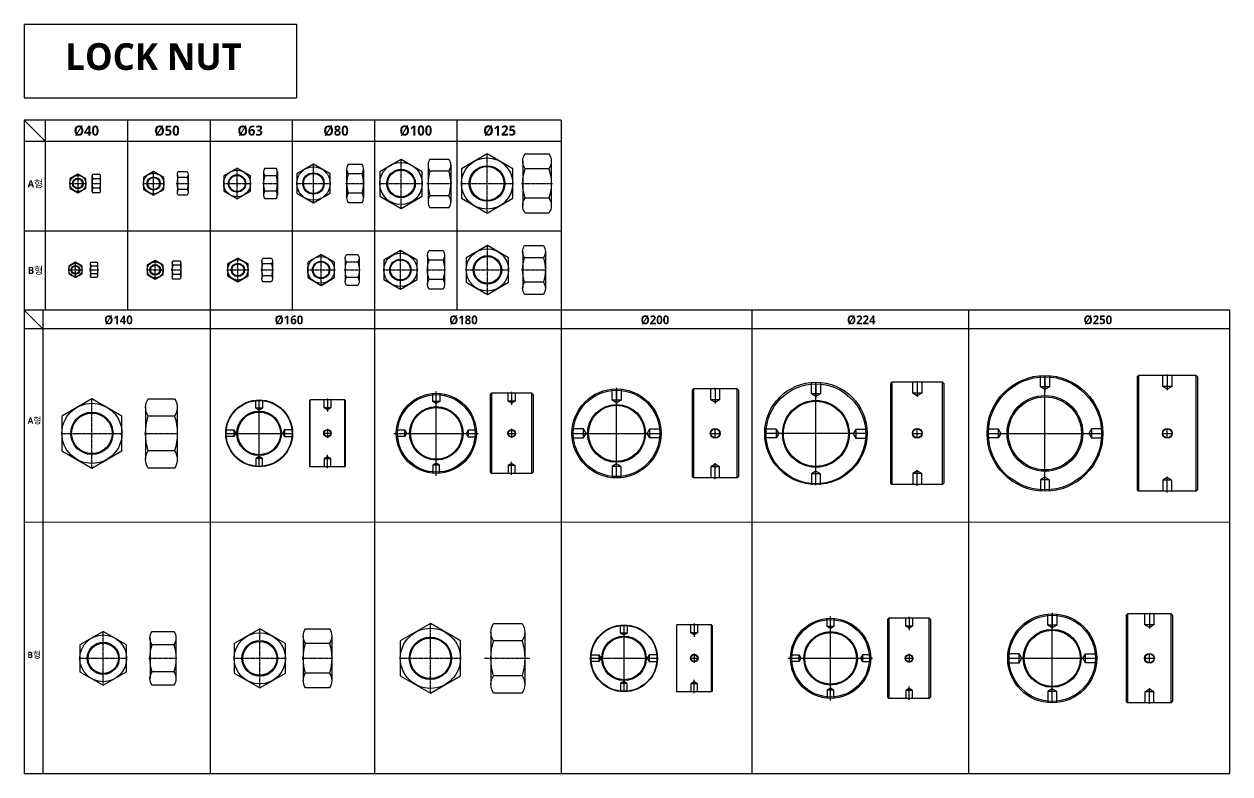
# Model space of a CAD drawing. Header units: millimetres. Extents: x 0 to 7164, y 0 to 8892.
# Drawn here: x 0 to 2706, y 0 to 1684 of the extents above; entities that cross this region are included whole.
import ezdxf

# ---------------------------------------------------------------- set-up
doc = ezdxf.new("R2010")
doc.units = ezdxf.units.MM
doc.linetypes.add('CENTERX2', pattern=[4, 2.5, -0.5, 0.5, -0.5])
for name, color, linetype in [('CEN', 1, 'CENTERX2'), ('ML', 3, 'Continuous'), ('외형선', 140, 'Continuous')]:
    doc.layers.add(name, color=color, linetype=linetype)
doc.styles.add('H', font='txt.shx')
doc.styles.add('문자', font='romans.shx')

msp = doc.modelspace()

# ---------------------------------------------------------------- linework, layer by layer
for p, q in [((1205.1, 1468.1), (0, 1468.1)), ((0, 1468.1), (0, 1041.4)), ((48.2, 1419.9), (0, 1468.1)), ((48.2, 1041.4), (48.2, 1468.1)), ((232.8, 1041.4), (232.8, 1468.1)), ((417.3, 1468.1), (417.3, 1041.4)), ((601.8, 1468.1), (601.8, 1041.4)), ((786.3, 1468.1), (786.3, 1041.4)), ((970.9, 1468.1), (970.9, 1041.4)), ((1205.1, 1468.1), (1205.1, 1041.5)), ((1205.1, 1419.9), (0, 1419.9)), ((910.9, 1380.6), (953.5, 1380.6)), ((540.1, 1360.4), (565.7, 1360.4)), ((723.9, 1358.2), (723.9, 1293.3)), ((727.3, 1369), (758.6, 1369)), ((761.9, 1358.2), (761.9, 1293.3)), ((906.7, 1366.9), (906.7, 1284.6)), ((953.5, 1353.2), (910.9, 1353.2)), ((957.7, 1366.9), (957.7, 1284.6)), ((1119.1, 1375.5), (1119.1, 1276)), ((1178, 1358.9), (1124.3, 1358.9)), ((1183.1, 1375.5), (1183.1, 1276)), ((152.6, 1343.7), (154.2, 1346.5)), ((152.6, 1307.7), (152.6, 1343.7)), ((154.2, 1346.5), (170, 1346.5)), ((170, 1336.1), (154.2, 1336.1)), ((171.6, 1343.7), (170, 1346.5)), ((171.6, 1307.7), (171.6, 1343.7)), ((344.1, 1345.7), (344.1, 1305.8)), ((366, 1339), (346.1, 1339)), ((368.1, 1345.7), (368.1, 1305.8)), ((537.4, 1351.7), (537.4, 1299.8)), ((565.7, 1343.1), (540.1, 1343.1)), ((568.4, 1351.7), (568.4, 1299.8)), ((758.6, 1347.4), (727.3, 1347.4)), ((154.2, 1305), (152.6, 1307.7)), ((170, 1315.4), (154.2, 1315.4)), ((170, 1305), (154.2, 1305)), ((170, 1305), (171.6, 1307.7)), ((366, 1312.5), (346.1, 1312.5)), ((565.7, 1308.4), (540.1, 1308.4)), ((758.6, 1304.1), (727.3, 1304.1)), ((565.7, 1291.1), (540.1, 1291.1)), ((758.6, 1282.4), (727.3, 1282.4)), ((953.5, 1298.3), (910.9, 1298.3)), ((1178, 1292.6), (1124.3, 1292.6)), ((953.5, 1270.9), (910.9, 1270.9)), ((1205.1, 1218.9), (0, 1218.9)), ((905.6, 1164.2), (905.6, 1099.2)), ((943.6, 1164.2), (943.6, 1099.2)), ((1119, 1172.8), (1119, 1090.6)), ((1170, 1172.8), (1170, 1090.6)), ((149, 1144.7), (149, 1118.7)), ((163.7, 1140.4), (150.3, 1140.4)), ((165, 1144.7), (165, 1118.7)), ((332.6, 1147.2), (332.6, 1116)), ((350, 1142), (334.2, 1142)), ((351.6, 1147.2), (351.6, 1116)), ((533.5, 1151.6), (533.5, 1111.8)), ((555.5, 1145), (535.6, 1145)), ((557.5, 1151.6), (557.5, 1111.8)), ((720.9, 1157.7), (720.9, 1105.7)), ((749.2, 1149), (723.6, 1149)), ((751.9, 1157.7), (751.9, 1105.7)), ((940.2, 1153.3), (908.9, 1153.3)), ((1165.7, 1159.1), (1123.2, 1159.1)), ((163.7, 1123), (150.3, 1123)), ((350, 1121.2), (334.2, 1121.2)), ((555.5, 1118.4), (535.6, 1118.4)), ((749.2, 1114.4), (723.6, 1114.4)), ((940.2, 1110), (908.9, 1110)), ((1165.7, 1104.3), (1123.2, 1104.3)), ((1205.1, 1041.5), (0, 1041.4)), ((2706.3, 1041.5), (0, 1041.4)), ((0, 1041.4), (0, 531.3)), ((0, 1041.4), (0, 570.7)), ((0, 1041.4), (0, 0)), ((42, 999.4), (0, 1041.4)), ((42, 1041.4), (42, 0)), ((417.3, 1041.4), (417.3, 0)), ((786.3, 1041.4), (786.3, 0)), ((1205.1, 1041.5), (1205.1, 0.1)), ((1633.7, 1041.5), (1633.7, 0.1)), ((2119.6, 1041.5), (2119.6, 0.1)), ((2706.3, 0.2), (2706.3, 1041.5)), ((2706.3, 999.5), (0, 999.4)), ((2497.9, 891.6), (2500.9, 894.6)), ((2630.9, 894.6), (2500.9, 894.6)), ((2500.9, 894.6), (2500.9, 634.6)), ((2630.9, 894.6), (2633.9, 891.6)), ((2630.9, 634.6), (2630.9, 894.6)), ((1944.6, 876.6), (1947.6, 879.6)), ((1944.6, 876.6), (1944.6, 652.6)), ((2061.6, 879.6), (1947.6, 879.6)), ((1947.6, 879.6), (1947.6, 649.6)), ((2061.6, 879.6), (2064.6, 876.6)), ((2061.6, 649.6), (2061.6, 879.6)), ((2064.6, 876.6), (2064.6, 652.6)), ((2497.9, 891.6), (2497.9, 637.6)), ((2633.9, 891.6), (2633.9, 637.6)), ((641.9, 839.6), (640.9, 838.6)), ((641.9, 689.6), (641.9, 839.6)), ((719.9, 839.6), (641.9, 839.6)), ((719.9, 689.6), (719.9, 839.6)), ((719.9, 839.6), (720.9, 838.6)), ((1046.3, 851.6), (1049.3, 854.6)), ((1046.3, 851.6), (1046.3, 677.6)), ((1139.3, 854.6), (1049.3, 854.6)), ((1049.3, 854.6), (1049.3, 674.6)), ((1139.3, 854.6), (1142.3, 851.6)), ((1139.3, 674.6), (1139.3, 854.6)), ((1142.3, 851.6), (1142.3, 677.6)), ((1499.1, 861.6), (1502.1, 864.6)), ((1499.1, 861.6), (1499.1, 667.6)), ((1600.1, 864.6), (1502.1, 864.6)), ((1502.1, 864.6), (1502.1, 664.6)), ((1600.1, 864.6), (1603.1, 861.6)), ((1600.1, 664.6), (1600.1, 864.6)), ((1603.1, 861.6), (1603.1, 667.6)), ((272.8, 823), (272.8, 706.1)), ((343.8, 823), (343.8, 706.1)), ((640.9, 838.6), (640.9, 690.6)), ((720.9, 838.6), (720.9, 690.6)), ((337.7, 803.6), (278.8, 803.6)), ((337.7, 725.6), (278.8, 725.6)), ((641.9, 689.6), (640.9, 690.6)), ((719.9, 689.6), (641.9, 689.6)), ((719.9, 689.6), (720.9, 690.6)), ((1049.3, 674.6), (1046.3, 677.6)), ((1139.3, 674.6), (1142.3, 677.6)), ((1139.3, 674.6), (1049.3, 674.6)), ((1502.1, 664.6), (1499.1, 667.6)), ((1600.1, 664.6), (1502.1, 664.6)), ((1600.1, 664.6), (1603.1, 667.6)), ((1947.6, 649.6), (1944.6, 652.6)), ((2061.6, 649.6), (1947.6, 649.6)), ((2061.6, 649.6), (2064.6, 652.6)), ((2500.9, 634.6), (2497.9, 637.6)), ((2630.9, 634.6), (2500.9, 634.6)), ((2630.9, 634.6), (2633.9, 637.6)), ((2706.3, 565), (0, 564.8)), ((2473.8, 356.5), (2476.8, 359.5)), ((2473.8, 356.5), (2473.8, 162.5)), ((2574.8, 359.5), (2476.8, 359.5)), ((2476.8, 359.5), (2476.8, 159.5)), ((2574.8, 359.5), (2577.8, 356.5)), ((2574.8, 159.5), (2574.8, 359.5)), ((2577.8, 356.5), (2577.8, 162.5)), ((1465.1, 334.5), (1464.1, 333.5)), ((1464.1, 333.5), (1464.1, 185.5)), ((1465.1, 184.5), (1465.1, 334.5)), ((1543.1, 334.5), (1465.1, 334.5)), ((1543.1, 184.5), (1543.1, 334.5)), ((1543.1, 334.5), (1544.1, 333.5)), ((1544.1, 333.5), (1544.1, 185.5)), ((1938.2, 346.5), (1941.2, 349.5)), ((1938.2, 346.5), (1938.2, 172.5)), ((2031.2, 349.5), (1941.2, 349.5)), ((1941.2, 349.5), (1941.2, 169.5)), ((2031.2, 349.5), (2034.2, 346.5)), ((2031.2, 169.5), (2031.2, 349.5)), ((2034.2, 346.5), (2034.2, 172.5)), ((282.6, 305), (282.6, 214)), ((340.6, 305), (340.6, 214)), ((626.4, 309.3), (626.4, 209.7)), ((690.4, 309.3), (690.4, 209.7)), ((1047.6, 318), (1047.6, 201)), ((1117.6, 298.5), (1053.6, 298.5)), ((1123.6, 318), (1123.6, 201)), ((335.9, 289.8), (287.2, 289.8)), ((685.3, 292.7), (631.6, 292.7)), ((335.9, 229.2), (287.2, 229.2)), ((685.3, 226.3), (631.6, 226.3)), ((1117.6, 220.5), (1053.6, 220.5)), ((1465.1, 184.5), (1464.1, 185.5)), ((1543.1, 184.5), (1465.1, 184.5)), ((1543.1, 184.5), (1544.1, 185.5)), ((1941.2, 169.5), (1938.2, 172.5)), ((2031.2, 169.5), (1941.2, 169.5)), ((2031.2, 169.5), (2034.2, 172.5)), ((2476.8, 159.5), (2473.8, 162.5)), ((2574.8, 159.5), (2577.8, 162.5)), ((2574.8, 159.5), (2476.8, 159.5)), ((2706.3, 0.2), (0, 0))]:
    msp.add_line(p, q)
for points in [[(1096.6, 1358.9), (1039.1, 1392.1), (981.6, 1358.9), (981.6, 1292.6), (1039.1, 1259.4), (1096.6, 1292.6)], [(507.9, 1343.1), (477.9, 1360.4), (447.9, 1343.1), (447.9, 1308.4), (477.9, 1291.1), (507.9, 1308.4)], [(687, 1347.4), (649.5, 1369), (612, 1347.4), (612, 1304.1), (649.5, 1282.4), (687, 1304.1)], [(893.5, 1351.8), (846, 1379.3), (798.5, 1351.8), (798.5, 1297), (846, 1269.6), (893.5, 1297)], [(138.7, 1336.1), (120.7, 1346.5), (102.7, 1336.1), (102.7, 1315.4), (120.7, 1305), (138.7, 1315.4)], [(313.7, 1339), (290.7, 1352.3), (267.7, 1339), (267.7, 1312.5), (290.7, 1299.2), (313.7, 1312.5)], [(696.5, 1149), (666.5, 1166.3), (636.5, 1149), (636.5, 1114.4), (666.5, 1097), (696.5, 1114.4)], [(882.1, 1153.3), (844.6, 1175), (807.1, 1153.3), (807.1, 1110), (844.6, 1088.4), (882.1, 1110)], [(1087.4, 1159.1), (1039.9, 1186.5), (992.4, 1159.1), (992.4, 1104.3), (1039.9, 1076.8), (1087.4, 1104.3)], [(130.3, 1140.4), (115.3, 1149), (100.3, 1140.4), (100.3, 1123), (115.3, 1114.4), (130.3, 1123)], [(312.2, 1142.1), (294.2, 1152.5), (276.2, 1142.1), (276.2, 1121.3), (294.2, 1110.9), (312.2, 1121.3)], [(502.8, 1145), (479.8, 1158.2), (456.8, 1145), (456.8, 1118.4), (479.8, 1105.1), (502.8, 1118.4)], [(219.7, 803.6), (152.2, 842.5), (84.7, 803.6), (84.7, 725.6), (152.2, 686.6), (219.7, 725.6)], [(586.4, 292.7), (528.9, 325.9), (471.4, 292.7), (471.4, 226.3), (528.9, 193.1), (586.4, 226.3)], [(979.4, 298.5), (911.9, 337.4), (844.4, 298.5), (844.4, 220.5), (911.9, 181.6), (979.4, 220.5)], [(230.1, 289.8), (177.6, 320.1), (125.1, 289.8), (125.1, 229.2), (177.6, 198.9), (230.1, 229.2)]]:
    msp.add_lwpolyline(points, close=True)
for points in [[(1178, 1392.1, -0.309401), (1178, 1358.9, -0.154701), (1178, 1292.6, -0.309401), (1178, 1259.4), (1124.3, 1259.4, -0.309401), (1124.3, 1292.6, -0.154701), (1124.3, 1358.9, -0.309401), (1124.3, 1392.1)], [(366, 1352.3, -0.309401), (366, 1339, -0.154701), (366, 1312.5, -0.309401), (366, 1299.2), (346.1, 1299.2, -0.309401), (346.1, 1312.5, -0.154701), (346.1, 1339, -0.309401), (346.1, 1352.3)], [(749.2, 1166.3, -0.309401), (749.2, 1149, -0.154701), (749.2, 1114.4, -0.309401), (749.2, 1097), (723.6, 1097, -0.309401), (723.6, 1114.4, -0.154701), (723.6, 1149, -0.309401), (723.6, 1166.3)], [(940.2, 1175, -0.309401), (940.2, 1153.3, -0.154701), (940.2, 1110, -0.309401), (940.2, 1088.4), (908.9, 1088.4, -0.309401), (908.9, 1110, -0.154701), (908.9, 1153.3, -0.309401), (908.9, 1175)], [(1165.7, 1186.5, -0.309401), (1165.7, 1159.1, -0.154701), (1165.7, 1104.3, -0.309401), (1165.7, 1076.8), (1123.2, 1076.8, -0.309401), (1123.2, 1104.3, -0.154701), (1123.2, 1159.1, -0.309401), (1123.2, 1186.5)], [(163.7, 1149, -0.309401), (163.7, 1140.4, -0.154701), (163.7, 1123, -0.309401), (163.7, 1114.4), (150.3, 1114.4, -0.309401), (150.3, 1123, -0.154701), (150.3, 1140.4, -0.309401), (150.3, 1149)], [(350, 1152.4, -0.309401), (350, 1142, -0.154701), (350, 1121.2, -0.309401), (350, 1110.8), (334.2, 1110.8, -0.309401), (334.2, 1121.2, -0.154701), (334.2, 1142, -0.309401), (334.2, 1152.4)], [(555.5, 1158.2, -0.309401), (555.5, 1145, -0.154701), (555.5, 1118.4, -0.309401), (555.5, 1105.1), (535.6, 1105.1, -0.309401), (535.6, 1118.4, -0.154701), (535.6, 1145, -0.309401), (535.6, 1158.2)], [(337.7, 842.5, -0.309401), (337.7, 803.6, -0.154701), (337.7, 725.6, -0.309401), (337.7, 686.6), (278.8, 686.6, -0.309401), (278.8, 725.6, -0.154701), (278.8, 803.6, -0.309401), (278.8, 842.5)], [(685.3, 325.9, -0.309401), (685.3, 292.7, -0.154701), (685.3, 226.3, -0.309401), (685.3, 193.1), (631.6, 193.1, -0.309401), (631.6, 226.3, -0.154701), (631.6, 292.7, -0.309401), (631.6, 325.9)], [(1117.6, 337.4, -0.309401), (1117.6, 298.5, -0.154701), (1117.6, 220.5, -0.309401), (1117.6, 181.6), (1053.6, 181.6, -0.309401), (1053.6, 220.5, -0.154701), (1053.6, 298.5, -0.309401), (1053.6, 337.4)], [(335.9, 320.1, -0.309401), (335.9, 289.8, -0.154701), (335.9, 229.2, -0.309401), (335.9, 198.9), (287.2, 198.9, -0.309401), (287.2, 229.2, -0.154701), (287.2, 289.8, -0.309401), (287.2, 320.1)]]:
    msp.add_lwpolyline(points, format="xyb", close=True)
for centre, radius in [((1039.1, 1325.7), 57.5), ((477.9, 1325.7), 30), ((649.5, 1325.7), 37.5), ((846, 1325.7), 47.5), ((846, 1325.7), 30), ((1039.1, 1325.7), 38), ((120.7, 1325.7), 18), ((120.7, 1325.7), 10.5), ((290.7, 1325.7), 23), ((290.7, 1325.7), 13.5), ((477.9, 1325.7), 18), ((649.5, 1325.7), 22.5), ((844.6, 1131.7), 37.5), ((1039.9, 1131.7), 47.5), ((115.3, 1131.7), 15), ((115.3, 1131.7), 8.5), ((294.2, 1131.7), 18), ((294.2, 1131.7), 10.5), ((479.8, 1131.7), 23), ((479.8, 1131.7), 13.5), ((666.5, 1131.7), 30), ((666.5, 1131.7), 18), ((844.6, 1131.7), 22.5), ((1039.9, 1131.7), 30), ((2291.3, 764.6), 130), ((1777.2, 764.6), 115), ((1777.2, 763.6), 112), ((2291.3, 764.6), 127), ((527.5, 764.6), 75), ((925.2, 764.6), 90), ((925.2, 764.6), 87), ((1329.7, 764.6), 100), ((1329.7, 764.6), 97), ((2291.3, 764.6), 82), ((152.2, 764.6), 67.5), ((527.5, 764.6), 74), ((527.5, 764.6), 48), ((925.2, 764.6), 58), ((1329.7, 764.6), 63), ((1777.2, 763.6), 73), ((152.2, 764.6), 45.5), ((680.9, 765), 8.5), ((680.9, 765), 7.5), ((1094.3, 764.6), 8.5), ((1094.3, 764.6), 7.5), ((1551.1, 764.6), 11), ((1551.1, 764.6), 10), ((2004.6, 764.6), 11), ((2004.6, 764.6), 10), ((2565.9, 764.6), 11), ((2565.9, 764.6), 10), ((2307.6, 259.5), 100), ((2307.6, 259.5), 97), ((911.9, 259.5), 67.5), ((1346.5, 259.5), 75), ((1346.5, 259.5), 74), ((1810.2, 259.5), 90), ((1810.2, 259.5), 87), ((177.6, 259.5), 52.5), ((528.9, 259.5), 57.5), ((911.9, 259.5), 45.5), ((1346.5, 259.5), 48), ((1810.2, 259.5), 58), ((2307.6, 259.5), 63), ((177.6, 259.5), 34), ((528.9, 259.5), 38), ((1504.1, 259.9), 8.5), ((1504.1, 259.9), 7.5), ((1986.2, 259.5), 8.5), ((1986.2, 259.5), 7.5), ((2525.8, 259.5), 11), ((2525.8, 259.5), 10)]:
    msp.add_circle(centre, radius)
for centre, radius, start, end in [((931, 1366.9), 24.3, 145.6158, 214.3842), ((933.4, 1366.9), 24.3, 325.6158, 34.3842), ((552.7, 1351.7), 15.3, 145.6158, 214.3842), ((553, 1351.7), 15.3, 325.6158, 34.3842), ((743.1, 1358.2), 19.2, 145.6158, 214.3842), ((742.7, 1358.2), 19.2, 325.6158, 34.3842), ((997.5, 1325.7), 90.8, 162.412, 197.588), ((866.9, 1325.7), 90.8, 342.412, 17.588), ((161.8, 1341.3), 9.19, 145.591, 214.409), ((188.6, 1325.5), 36, 162.8014, 179.5998), ((162.4, 1341.3), 9.19, 325.591, 34.409), ((135.6, 1325.5), 36, 0.4002, 17.1986), ((594.7, 1325.7), 57.3, 162.412, 197.588), ((511.1, 1325.7), 57.3, 342.412, 17.588), ((795.6, 1325.7), 71.7, 162.412, 197.588), ((690.3, 1325.7), 71.7, 342.412, 17.588), ((188.6, 1326), 36, 180.4002, 197.1986), ((161.8, 1310.2), 9.19, 145.591, 214.409), ((135.6, 1326), 36, 342.8014, 359.5998), ((162.4, 1310.2), 9.19, 325.591, 34.409), ((552.7, 1299.8), 15.3, 145.6158, 214.3842), ((553, 1299.8), 15.3, 325.6158, 34.3842), ((743.1, 1293.3), 19.2, 145.6158, 214.3842), ((742.7, 1293.3), 19.2, 325.6158, 34.3842), ((931, 1284.6), 24.3, 145.6158, 214.3842), ((933.4, 1284.6), 24.3, 325.6158, 34.3842)]:
    msp.add_arc(centre, radius, start, end)
at = {"layer": 'CEN'}
for p, q in [((1039.1, 1259.4), (1039.1, 1392.1)), ((477.9, 1291.1), (477.9, 1360.4)), ((649.5, 1282.4), (649.5, 1369)), ((846, 1269.6), (846, 1379.3)), ((120.7, 1346.5), (120.7, 1305)), ((290.7, 1299.2), (290.7, 1352.3)), ((102.7, 1325.7), (138.7, 1325.7)), ((152.6, 1325.7), (171.6, 1325.7)), ((267.7, 1325.7), (313.7, 1325.7)), ((341.6, 1325.7), (370.6, 1325.7)), ((447.9, 1325.7), (507.9, 1325.7)), ((534.9, 1325.7), (570.9, 1325.7)), ((612, 1325.7), (687, 1325.7)), ((721.4, 1325.7), (764.4, 1325.7)), ((798.5, 1325.7), (893.5, 1325.7)), ((904.2, 1325.7), (960.2, 1325.7)), ((981.6, 1325.7), (1096.6, 1325.7)), ((1116.6, 1325.7), (1185.6, 1325.7)), ((666.5, 1097), (666.5, 1166.3)), ((844.6, 1088.4), (844.6, 1175)), ((1039.9, 1076.8), (1039.9, 1186.5)), ((115.3, 1114.4), (115.3, 1149)), ((294.2, 1110.9), (294.2, 1152.5)), ((479.8, 1105.1), (479.8, 1158.2)), ((100.3, 1131.7), (130.3, 1131.7)), ((146.5, 1131.7), (167.5, 1131.7)), ((276.2, 1131.7), (312.2, 1131.7)), ((330.1, 1131.6), (354.1, 1131.6)), ((456.8, 1131.7), (502.8, 1131.7)), ((531, 1131.7), (560, 1131.7)), ((636.5, 1131.7), (696.5, 1131.7)), ((718.4, 1131.7), (754.4, 1131.7)), ((807.1, 1131.7), (882.1, 1131.7)), ((903.1, 1131.7), (946.1, 1131.7)), ((992.4, 1131.7), (1087.4, 1131.7)), ((1116.5, 1131.7), (1172.5, 1131.7)), ((152.2, 686.6), (152.2, 842.5)), ((84.7, 764.6), (219.7, 764.6)), ((270.3, 764.6), (346.3, 764.6)), ((528.9, 193.1), (528.9, 325.9)), ((911.9, 181.6), (911.9, 337.4)), ((177.6, 198.9), (177.6, 320.1)), ((125.1, 259.5), (230.1, 259.5)), ((280.1, 259.5), (343.1, 259.5)), ((471.4, 259.5), (586.4, 259.5)), ((623.9, 259.5), (692.9, 259.5)), ((844.4, 259.5), (979.4, 259.5)), ((1033.3, 259.6), (1134.9, 260))]:
    msp.add_line(p, q, dxfattribs=at)
at = {"layer": 'CEN', "ltscale": 0.5}
for p, q in [((2291.3, 634.6), (2291.3, 894.6)), ((2291.3, 894.6), (2291.3, 858.6)), ((2565.9, 897.1), (2565.9, 861.1)), ((1329.7, 867.1), (1329.7, 831.1)), ((1551.1, 867.1), (1551.1, 831.1)), ((1777.2, 880.6), (1777.2, 844.6)), ((1777.2, 648.6), (1777.2, 878.6)), ((2004.6, 882.1), (2004.6, 846.1)), ((527.5, 689.6), (527.5, 839.6)), ((680.9, 842.8), (680.9, 812.8)), ((925.2, 669.6), (925.2, 859.6)), ((1094.3, 857.8), (1094.3, 827.8)), ((1329.7, 664.6), (1329.7, 864.6)), ((452.5, 764.6), (602.5, 764.6)), ((671.4, 765), (690.4, 765)), ((680.9, 775.1), (680.9, 754.8)), ((830.2, 764.6), (1020.2, 764.6)), ((1084.8, 764.6), (1103.8, 764.6)), ((1094.3, 774.7), (1094.3, 754.4)), ((1229.7, 764.6), (1429.7, 764.6)), ((1540.1, 764.6), (1562.1, 764.6)), ((1551.1, 753.6), (1551.1, 775.6)), ((1892.2, 764.6), (1662.2, 764.6)), ((1993.6, 764.6), (2015.6, 764.6)), ((2004.6, 753.6), (2004.6, 775.6)), ((2161.3, 764.6), (2421.3, 764.6)), ((2554.9, 764.6), (2576.9, 764.6)), ((2565.9, 753.6), (2565.9, 775.6)), ((680.9, 686.3), (680.9, 716.3)), ((1094.3, 671.3), (1094.3, 701.3)), ((1551.1, 662.1), (1551.1, 698.1)), ((2004.6, 647.1), (2004.6, 683.1)), ((2565.9, 632.1), (2565.9, 668.1)), ((1810.2, 164.5), (1810.2, 354.5)), ((1986.2, 352.7), (1986.2, 322.7)), ((2307.6, 362), (2307.6, 326)), ((2307.6, 159.5), (2307.6, 359.5)), ((2525.8, 362), (2525.8, 326)), ((1346.5, 184.5), (1346.5, 334.5)), ((1504.1, 337.7), (1504.1, 307.7)), ((1271.5, 259.5), (1421.5, 259.5)), ((1494.6, 259.9), (1513.6, 259.9)), ((1504.1, 270), (1504.1, 249.7)), ((1715.2, 259.5), (1905.2, 259.5)), ((1976.7, 259.5), (1995.7, 259.5)), ((1986.2, 269.6), (1986.2, 249.4)), ((2207.6, 259.5), (2407.6, 259.5)), ((2514.8, 259.5), (2536.8, 259.5)), ((2525.8, 248.5), (2525.8, 270.5)), ((1504.1, 181.3), (1504.1, 211.3)), ((1986.2, 166.3), (1986.2, 196.3)), ((2525.8, 157), (2525.8, 193))]:
    msp.add_line(p, q, dxfattribs=at)
at = {"layer": 'ML', "color": 2}
for p, q in [((2301.3, 869.2), (2281.3, 869.2)), ((2575.9, 869.6), (2555.9, 869.6)), ((1339.7, 839.1), (1319.7, 839.1)), ((1561.1, 839.6), (1541.1, 839.6)), ((1787.2, 853.1), (1767.2, 853.1)), ((2014.6, 854.6), (1994.6, 854.6)), ((534.9, 821.2), (519.9, 821.2)), ((688.4, 821.6), (673.4, 821.6)), ((932.7, 836.3), (917.7, 836.3)), ((1101.8, 836.6), (1086.8, 836.6)), ((470.9, 772.3), (470.9, 757.3)), ((584.1, 772.3), (584.1, 757.3)), ((853.5, 772.3), (853.5, 757.3)), ((996.8, 772.1), (996.8, 757.1)), ((1255.2, 754.6), (1255.2, 774.6)), ((1404.2, 754.6), (1404.2, 774.6)), ((1687.6, 773.6), (1687.6, 753.6)), ((1866.8, 773.6), (1866.8, 753.6)), ((2186.6, 774.5), (2186.6, 754.5)), ((2395.9, 774.5), (2395.9, 754.5)), ((534.9, 708), (519.9, 708)), ((688.4, 707.6), (673.4, 707.6)), ((932.6, 692.9), (917.6, 692.9)), ((1101.8, 692.6), (1086.8, 692.6)), ((1339.7, 690.1), (1319.7, 690.1)), ((1561.1, 689.6), (1541.1, 689.6)), ((1787.2, 674), (1767.2, 674)), ((2014.6, 674.6), (1994.6, 674.6)), ((2301.3, 660), (2281.3, 660)), ((2575.9, 659.6), (2555.9, 659.6)), ((1817.7, 331.2), (1802.7, 331.2)), ((1993.7, 331.5), (1978.7, 331.5)), ((2317.6, 334), (2297.6, 334)), ((2535.8, 334.5), (2515.8, 334.5)), ((1353.9, 316.1), (1338.9, 316.1)), ((1511.6, 316.5), (1496.6, 316.5)), ((1289.9, 267.2), (1289.9, 252.2)), ((1403.1, 267.2), (1403.1, 252.2)), ((1738.5, 267.2), (1738.5, 252.2)), ((1881.8, 267), (1881.8, 252)), ((2233.1, 249.5), (2233.1, 269.5)), ((2382.1, 249.5), (2382.1, 269.5)), ((1353.9, 202.9), (1338.9, 202.9)), ((1511.6, 202.5), (1496.6, 202.5)), ((1817.6, 187.8), (1802.6, 187.8)), ((1993.7, 187.5), (1978.7, 187.5)), ((2317.6, 185), (2297.6, 185)), ((2535.8, 184.5), (2515.8, 184.5))]:
    msp.add_line(p, q, dxfattribs=at)
for points in [[(2301.3, 894.2), (2301.3, 869.2), (2291.3, 863.2), (2281.3, 869.2), (2281.3, 894.2)], [(2575.9, 894.6), (2575.9, 869.6), (2565.9, 863.6), (2555.9, 869.6), (2555.9, 894.6)], [(1787.2, 878.1), (1787.2, 853.1), (1777.2, 847.1), (1767.2, 853.1), (1767.2, 878.1)], [(2014.6, 879.6), (2014.6, 854.6), (2004.6, 848.6), (1994.6, 854.6), (1994.6, 879.6)], [(534.9, 839.2), (534.9, 821.2), (527.4, 816.7), (519.9, 821.2), (519.9, 839.2)], [(688.4, 839.6), (688.4, 821.6), (680.9, 817.1), (673.4, 821.6), (673.4, 839.6)], [(932.7, 854.3), (932.7, 836.3), (925.2, 831.8), (917.7, 836.3), (917.7, 854.3)], [(1101.8, 854.6), (1101.8, 836.6), (1094.3, 832.1), (1086.8, 836.6), (1086.8, 854.6)], [(1339.7, 864.1), (1339.7, 839.1), (1329.7, 833.1), (1319.7, 839.1), (1319.7, 864.1)], [(1561.1, 864.6), (1561.1, 839.6), (1551.1, 833.6), (1541.1, 839.6), (1541.1, 864.6)], [(452.9, 772.3), (470.9, 772.3), (475.4, 764.8), (470.9, 757.3), (452.9, 757.3)], [(602.1, 772.3), (584.1, 772.3), (579.6, 764.8), (584.1, 757.3), (602.1, 757.3)], [(835.5, 772.3), (853.5, 772.3), (858, 764.8), (853.5, 757.3), (835.5, 757.3)], [(1014.8, 772.1), (996.8, 772.1), (992.3, 764.6), (996.8, 757.1), (1014.8, 757.1)], [(1230.2, 754.6), (1255.2, 754.6), (1261.2, 764.6), (1255.2, 774.6), (1230.2, 774.6)], [(1429.2, 754.6), (1404.2, 754.6), (1398.2, 764.6), (1404.2, 774.6), (1429.2, 774.6)], [(1662.6, 774.6), (1687.6, 774.6), (1693.6, 764.6), (1687.6, 754.6), (1662.6, 754.6)], [(1891.8, 773.6), (1866.8, 773.6), (1860.7, 763.6), (1866.8, 753.6), (1891.8, 753.6)], [(2161.6, 774.5), (2186.6, 774.5), (2192.6, 764.5), (2186.6, 754.5), (2161.6, 754.5)], [(2420.9, 774.5), (2395.9, 774.5), (2389.9, 764.5), (2395.9, 754.5), (2420.9, 754.5)], [(534.9, 690), (534.9, 708), (527.4, 712.5), (519.9, 708), (519.9, 690)], [(688.4, 689.6), (688.4, 707.6), (680.9, 712.1), (673.4, 707.6), (673.4, 689.6)], [(932.6, 674.9), (932.6, 692.9), (925.1, 697.4), (917.6, 692.9), (917.6, 674.9)], [(1101.8, 674.6), (1101.8, 692.6), (1094.3, 697.1), (1086.8, 692.6), (1086.8, 674.6)], [(1339.7, 665.1), (1339.7, 690.1), (1329.7, 696.1), (1319.7, 690.1), (1319.7, 665.1)], [(1561.1, 664.6), (1561.1, 689.6), (1551.1, 695.6), (1541.1, 689.6), (1541.1, 664.6)], [(1787.2, 649), (1787.2, 674), (1777.2, 680), (1767.2, 674), (1767.2, 649)], [(2014.6, 649.6), (2014.6, 674.6), (2004.6, 680.6), (1994.6, 674.6), (1994.6, 649.6)], [(2301.3, 635), (2301.3, 660), (2291.3, 666), (2281.3, 660), (2281.3, 635)], [(2575.9, 634.6), (2575.9, 659.6), (2565.9, 665.6), (2555.9, 659.6), (2555.9, 634.6)], [(2317.6, 359), (2317.6, 334), (2307.6, 328), (2297.6, 334), (2297.6, 359)], [(2535.8, 359.5), (2535.8, 334.5), (2525.8, 328.5), (2515.8, 334.5), (2515.8, 359.5)], [(1353.9, 334.1), (1353.9, 316.1), (1346.4, 311.6), (1338.9, 316.1), (1338.9, 334.1)], [(1511.6, 334.5), (1511.6, 316.5), (1504.1, 312), (1496.6, 316.5), (1496.6, 334.5)], [(1817.7, 349.2), (1817.7, 331.2), (1810.2, 326.7), (1802.7, 331.2), (1802.7, 349.2)], [(1993.7, 349.5), (1993.7, 331.5), (1986.2, 327), (1978.7, 331.5), (1978.7, 349.5)], [(1271.9, 267.2), (1289.9, 267.2), (1294.4, 259.7), (1289.9, 252.2), (1271.9, 252.2)], [(1421.1, 267.2), (1403.1, 267.2), (1398.6, 259.7), (1403.1, 252.2), (1421.1, 252.2)], [(1720.5, 267.2), (1738.5, 267.2), (1743, 259.7), (1738.5, 252.2), (1720.5, 252.2)], [(1899.8, 267), (1881.8, 267), (1877.3, 259.5), (1881.8, 252), (1899.8, 252)], [(2208.1, 249.5), (2233.1, 249.5), (2239.1, 259.5), (2233.1, 269.5), (2208.1, 269.5)], [(2407.1, 249.5), (2382.1, 249.5), (2376.1, 259.5), (2382.1, 269.5), (2407.1, 269.5)], [(1353.9, 184.9), (1353.9, 202.9), (1346.4, 207.4), (1338.9, 202.9), (1338.9, 184.9)], [(1511.6, 184.5), (1511.6, 202.5), (1504.1, 207), (1496.6, 202.5), (1496.6, 184.5)], [(1817.6, 169.8), (1817.6, 187.8), (1810.1, 192.3), (1802.6, 187.8), (1802.6, 169.8)], [(1993.7, 169.5), (1993.7, 187.5), (1986.2, 192), (1978.7, 187.5), (1978.7, 169.5)], [(2317.6, 160), (2317.6, 185), (2307.6, 191), (2297.6, 185), (2297.6, 160)], [(2535.8, 159.5), (2535.8, 184.5), (2525.8, 190.5), (2515.8, 184.5), (2515.8, 159.5)]]:
    msp.add_lwpolyline(points, dxfattribs=at)
for centre, radius in [((846, 1325.7), 32), ((1039.1, 1325.7), 40), ((120.7, 1325.7), 12), ((290.7, 1325.7), 15), ((477.9, 1325.7), 19.5), ((649.5, 1325.7), 24), ((115.3, 1131.7), 10), ((294.2, 1131.7), 12), ((479.8, 1131.7), 15), ((666.5, 1131.7), 19.5), ((844.6, 1131.7), 24), ((1039.9, 1131.7), 32), ((2291.3, 764.6), 85), ((152.2, 764.6), 47.5), ((527.5, 764.6), 50), ((925.2, 764.6), 60), ((1329.7, 764.6), 65), ((1777.2, 763.6), 75), ((528.9, 259.5), 40), ((911.9, 259.5), 47.5), ((1346.5, 259.5), 50), ((1810.2, 259.5), 60), ((2307.6, 259.5), 65), ((177.6, 259.5), 36)]:
    msp.add_circle(centre, radius, dxfattribs=at)
at = {"layer": '외형선', "color": 3}
for p, q in [((0, 1683.6), (0, 1518.4)), ((0, 1683.6), (611.7, 1683.6)), ((611.7, 1683.6), (611.7, 1518.4)), ((0, 1518.4), (611.7, 1518.4))]:
    msp.add_line(p, q, dxfattribs=at)

# ---------------------------------------------------------------- texts
at = {"attachment_point": 1, "style": '문자'}
for s, width, gutter_width, heights, insert, char_height in [('{\\fMalgun Gothic|b1|i0|c129|p50;%%C40}', 40.035, 5.14, [0], (111.3, 1455.7), 22.503), ('{\\fMalgun Gothic|b1|i0|c129|p50;%%C50}', 40.035, 5.14, [0], (292.2, 1455.7), 22.503), ('{\\fMalgun Gothic|b1|i0|c129|p50;%%C63}', 40.035, 5.14, [0], (479, 1455.7), 22.503), ('{\\fMalgun Gothic|b1|i0|c129|p50;%%C80}', 40.035, 5.14, [0], (671.6, 1455.7), 22.503), ('{\\fMalgun Gothic|b1|i0|c129|p50;%%C100}', 40.035, 5.14, [0], (842.3, 1455.9), 22.503), ('{\\fMalgun Gothic|b1|i0|c129|p50;%%C125}', 40.035, 5.14, [0], (1030.5, 1455.9), 22.503), ('{\\fMalgun Gothic|b1|i0|c129|p50;A형}', 210.692, 51.4, [0], (7.9, 1332.9), 16.074), ('{\\fMalgun Gothic|b1|i0|c129|p50;B형}', 210.692, 51.4, [0], (8.4, 1138.5), 16.074), ('{\\fMalgun Gothic|b1|i0|c129|p50;%%C140}', 34.875, 4.48, [0], (179.7, 1029.2), 19.603), ('{\\fMalgun Gothic|b1|i0|c129|p50;%%C160}', 34.875, 4.48, [0], (562.4, 1029.2), 19.603), ('{\\fMalgun Gothic|b1|i0|c129|p50;%%C180}', 34.875, 4.48, [0], (954, 1029.2), 19.603), ('{\\fMalgun Gothic|b1|i0|c129|p50;%%C200}', 34.875, 4.48, [0], (1383.8, 1029.4), 19.603), ('{\\fMalgun Gothic|b1|i0|c129|p50;%%C224}', 34.875, 4.48, [0], (1847, 1029.4), 19.603), ('{\\fMalgun Gothic|b1|i0|c129|p50;%%C250}', 34.875, 4.48, [0], (2378, 1029.4), 19.603), ('{\\fMalgun Gothic|b1|i0|c129|p50;A형}', 183.538, 44.8, [18.6], (8.1, 800.3), 14.002), ('{\\fMalgun Gothic|b1|i0|c129|p50;B형}', 183.538, 44.8, [0], (7.6, 274.2), 14.002)]:
    msp.add_mtext_dynamic_manual_height_columns(s, width=width, gutter_width=gutter_width, heights=heights, dxfattribs=dict(at, insert=insert, char_height=char_height))
at = {"layer": '외형선', "color": 3, "insert": (92.4, 1640.7), "char_height": 60, "attachment_point": 1, "style": 'H'}
msp.add_mtext_dynamic_manual_height_columns('{\\fMalgun Gothic|b1|i0|c129|p50;LOCK NUT}', width=1182.182, gutter_width=15, heights=[0], dxfattribs=at)

doc.saveas('drawing.dxf')
